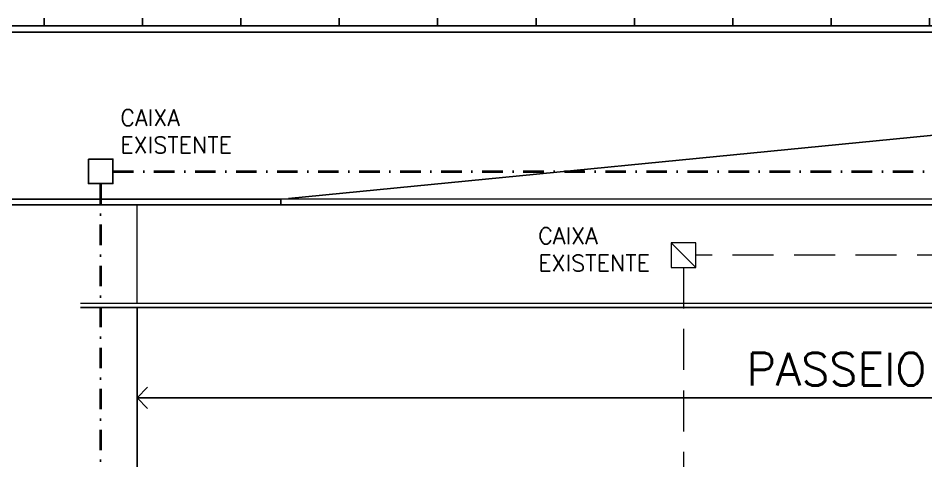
# Model space of a CAD drawing. Header units: millimetres. Extents: x 27525 to 1347740, y 16401 to 59429.
# Drawn here: x 667853 to 670067, y 25385 to 26466 of the extents above; entities that cross this region are included whole.
import ezdxf

# ---------------------------------------------------------------- set-up
doc = ezdxf.new("R2010")
doc.units = ezdxf.units.MM
doc.linetypes.add('DASHDOT', pattern=[1, 0.5, -0.25, 0, -0.25])
doc.linetypes.add('DASHED', pattern=[0.75, 0.5, -0.25])
doc.layers.add('Anotações', color=54, linetype='Continuous', lineweight=5)
doc.layers.add('Visto', color=144, linetype='Continuous', lineweight=9)
doc.layers.add('Elétrica', color=7, linetype='Continuous', lineweight=18, true_color=0x0000e0)
doc.layers.add('Lógica', color=7, linetype='Continuous', lineweight=40, true_color=0xf2650d)
doc.layers.add('PERFILADO', color=2, linetype='Continuous')
doc.styles.get("Standard").update_dxf_attribs({"font": 'romans.shx'})

msp = doc.modelspace()

# ---------------------------------------------------------------- linework, layer by layer
at = {"color": 0}
for p, q in [((670796.013, 26446.604), (666695.657, 26446.604)), ((670811.013, 26431.604), (666716.013, 26431.604)), ((668511.986, 26025.826), (670509.152, 26221.135)), ((666716.014, 26023.722), (668493.84, 26023.722)), ((666695.347, 26009.722), (668493.835, 26009.722)), ((668493.761, 26009.881), (672799.071, 26009.873)), ((668004.895, 25759.848), (675320.779, 25759.848)), ((668143.478, 25318.494), (668143.475, 25759.848)), ((668143.476, 25539.171), (668168.327, 25564.933)), ((668143.476, 25539.171), (671142.49, 25539.189)), ((668143.476, 25539.171), (668168.327, 25513.409))]:
    msp.add_line(p, q, dxfattribs=at)
for points in [[(670796.013, 26465.747), (670796.013, 26446.604), (666716.013, 26446.604), (666716.013, 26465.747)], [(667676.013, 26465.747), (667676.013, 26446.604), (667916.013, 26446.604), (667916.013, 26465.747)], [(667916.013, 26465.747), (667916.013, 26446.604), (668156.013, 26446.604), (668156.013, 26465.747)], [(668156.013, 26465.747), (668156.013, 26446.604), (668396.013, 26446.604), (668396.013, 26465.747)], [(668396.013, 26465.747), (668396.013, 26446.604), (668636.013, 26446.604), (668636.013, 26465.747)], [(668636.013, 26465.747), (668636.013, 26446.604), (668876.013, 26446.604), (668876.013, 26465.747)], [(668876.013, 26465.747), (668876.013, 26446.604), (669116.013, 26446.604), (669116.013, 26465.747)], [(669116.013, 26465.747), (669116.013, 26446.604), (669356.013, 26446.604), (669356.013, 26465.747)], [(669356.013, 26465.747), (669356.013, 26446.604), (669596.013, 26446.604), (669596.013, 26465.747)], [(669596.013, 26465.747), (669596.013, 26446.604), (669836.013, 26446.604), (669836.013, 26465.747)], [(669836.013, 26465.747), (669836.013, 26446.604), (670076.013, 26446.604), (670076.013, 26465.747)], [(668493.835, 26009.886), (668493.84, 26023.881), (671142.715, 26024.979), (671142.715, 26009.875), (668493.835, 26009.886)]]:
    msp.add_lwpolyline(points, dxfattribs=at)
at = {"color": 3}
msp.add_lwpolyline([(668024.029, 26121.835), (668024.029, 26061.835), (668084.029, 26061.835), (668084.029, 26121.835), (668024.029, 26121.835)], dxfattribs=at)
at = {"layer": 'Elétrica', "color": 4, "linetype": 'DASHED', "ltscale": 200}
for points in [[(671345.367, 25887.159), (669505.676, 25887.159)], [(669475.676, 25857.159), (669475.676, 24640.472)]]:
    msp.add_lwpolyline(points, dxfattribs=at)
at = {"layer": 'Lógica', "linetype": 'DASHDOT', "ltscale": 100}
msp.add_line((668054.029, 26061.835), (668054.02, 25304.495), dxfattribs=at)
msp.add_lwpolyline([(668084.029, 26091.835), (670886.309, 26091.835)], dxfattribs=at)
at = {"layer": 'PERFILADO', "color": 3, "linetype": 'Continuous', "lineweight": -2, "ltscale": 50}
msp.add_line((669445.676, 25917.159), (669505.676, 25857.159), dxfattribs=at)
at = {"layer": 'Visto'}
msp.add_line((668143.475, 25769.848), (668143.475, 26009.722), dxfattribs=at)
at = {"layer": 'Visto', "color": 3}
msp.add_lwpolyline([(669445.676, 25917.159), (669445.676, 25857.159), (669505.676, 25857.159), (669505.676, 25917.159), (669445.676, 25917.159)], dxfattribs=at)
at = {"layer": 'Visto'}
msp.add_lwpolyline([(668004.895, 25769.848), (675320.779, 25769.848)], dxfattribs=at)

# ---------------------------------------------------------------- texts
at = {"color": 0, "insert": (669629.094, 25569.103), "char_height": 80, "attachment_point": 7}
msp.add_mtext('{PASSEIO}', dxfattribs=at)
at = {"layer": 'Anotações', "color": 3, "char_height": 40, "attachment_point": 7}
for insert in [(668101.969, 26136.032), (669121.29, 25847.829)]:
    msp.add_mtext('{CAIXA \\PEXISTENTE}', dxfattribs=dict(at, insert=insert))

doc.saveas('drawing.dxf')
